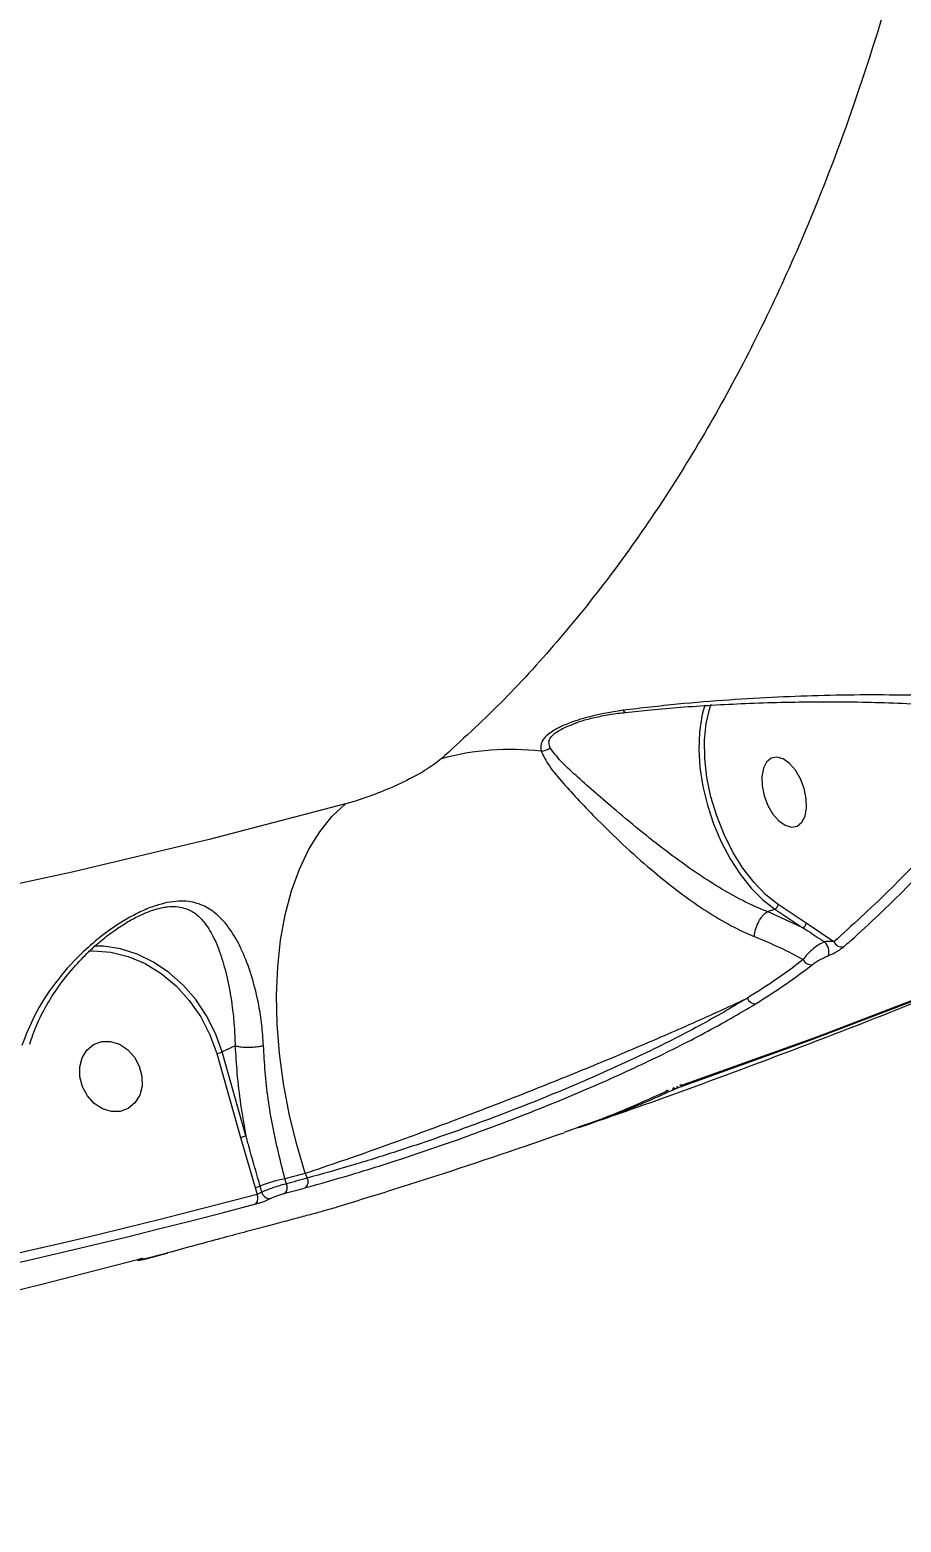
# Model space of a CAD drawing. Header units: millimetres. Extents: x -6328 to 5334, y -5037 to 4112.
# Drawn here: x -2214 to -2106.2, y -435.8 to -251.1 of the extents above; entities that cross this region are included whole.
import ezdxf

# ---------------------------------------------------------------- set-up
doc = ezdxf.new("R2010")
doc.units = ezdxf.units.MM
for name, color, linetype in [('DIKOM_ОБЪЕКТ', 7, 'Continuous'), ('DIKOM_РАЗМЕР_ЗОНА', 7, 'Continuous'), ('DIKOM_РАЗМЕР_ОБЪЕКТА', 7, 'Continuous')]:
    doc.layers.add(name, color=color, linetype=linetype)
doc.styles.add('style1', font='arial.ttf', dxfattribs={"width": 0.8})
doc.dimstyles.new('1-50', dxfattribs={"dimtxt": 300, "dimasz": 200, "dimexe": 100, "dimexo": 0, "dimgap": 100, "dimtad": 1, "dimtxsty": 'style1', "dimcen": 200, "dimclrd": 7, "dimclre": 7, "dimclrt": 7, "dimadec": 1, "dimazin": 2, "dimtfac": 1, "dimtmove": 0, "dimatfit": 2, "dimfxl": 0, "dimlwd": 25, "dimlwe": 18, "dimarcsym": 0})

# ---------------------------------------------------------------- blocks, each defined once
blk = doc.blocks.new('*D0')
at = {"layer": 'Defpoints', "color": 0, "transparency": 16777216}
for p in [(-3539.45, 760.32), (3333.52, 448.13), (3333.52, -4437.11)]:
    blk.add_point(p, dxfattribs=at)
at = {"layer": 'DIKOM_РАЗМЕР_ОБЪЕКТА', "color": 7, "lineweight": 18, "transparency": 16777216}
for p, q in [((-3539.45, 760.32), (-3539.45, -4537.11)), ((3333.52, 448.13), (3333.52, -4537.11))]:
    blk.add_line(p, q, dxfattribs=at)
at = {"layer": 'DIKOM_РАЗМЕР_ОБЪЕКТА', "color": 7, "lineweight": 25, "transparency": 16777216}
blk.add_line((-3339.45, -4437.11), (3133.52, -4437.11), dxfattribs=at)
at = {"layer": 'DIKOM_РАЗМЕР_ОБЪЕКТА', "color": 7, "transparency": 16777216}
for points in [[(-3339.45, -4403.77), (-3339.45, -4470.44), (-3539.45, -4437.11)], [(3133.52, -4403.77), (3133.52, -4470.44), (3333.52, -4437.11)]]:
    blk.add_solid(points, dxfattribs=at)
at = {"layer": 'DIKOM_РАЗМЕР_ОБЪЕКТА', "color": 7, "transparency": 16777216, "insert": (-102.96, -4183.94), "char_height": 300, "attachment_point": 5, "style": 'style1'}
blk.add_mtext('6900', dxfattribs=at)
blk = doc.blocks.new('*D1')
at = {"layer": 'Defpoints', "color": 0, "transparency": 16777216}
for p in [(-5040.91, 625.75), (5333.52, 448.13), (5333.52, -4936.78)]:
    blk.add_point(p, dxfattribs=at)
at = {"layer": 'DIKOM_РАЗМЕР_ЗОНА', "color": 7, "lineweight": 18, "transparency": 16777216}
for p, q in [((-5040.91, 625.75), (-5040.91, -5036.78)), ((5333.52, 448.13), (5333.52, -5036.78))]:
    blk.add_line(p, q, dxfattribs=at)
at = {"layer": 'DIKOM_РАЗМЕР_ЗОНА', "color": 7, "lineweight": 25, "transparency": 16777216}
blk.add_line((-4840.91, -4936.78), (5133.52, -4936.78), dxfattribs=at)
at = {"layer": 'DIKOM_РАЗМЕР_ЗОНА', "color": 7, "transparency": 16777216}
for points in [[(-4840.91, -4903.45), (-4840.91, -4970.11), (-5040.91, -4936.78)], [(5133.52, -4903.45), (5133.52, -4970.11), (5333.52, -4936.78)]]:
    blk.add_solid(points, dxfattribs=at)
at = {"layer": 'DIKOM_РАЗМЕР_ЗОНА', "color": 7, "transparency": 16777216, "insert": (-104.69, -4683.61), "char_height": 300, "attachment_point": 5, "style": 'style1'}
blk.add_mtext('10400', dxfattribs=at)
blk = doc.blocks.new('*D2')
at = {"layer": 'Defpoints', "color": 0, "transparency": 16777216}
for p in [(-5303.77, 2121.42), (-1621.11, 2121.42), (560.33, -2395.62)]:
    blk.add_point(p, dxfattribs=at)
at = {"layer": 'DIKOM_РАЗМЕР_ОБЪЕКТА', "color": 7, "lineweight": 18, "transparency": 16777216}
for p, q in [((-1621.11, 2121.42), (-5403.77, 2121.42)), ((560.33, -2395.62), (-5403.77, -2395.62))]:
    blk.add_line(p, q, dxfattribs=at)
at = {"layer": 'DIKOM_РАЗМЕР_ОБЪЕКТА', "color": 7, "lineweight": 25, "transparency": 16777216}
blk.add_line((-5303.77, -2195.62), (-5303.77, 1921.42), dxfattribs=at)
at = {"layer": 'DIKOM_РАЗМЕР_ОБЪЕКТА', "color": 7, "transparency": 16777216}
for points in [[(-5337.11, 1921.42), (-5270.44, 1921.42), (-5303.77, 2121.42)], [(-5337.11, -2195.62), (-5270.44, -2195.62), (-5303.77, -2395.62)]]:
    blk.add_solid(points, dxfattribs=at)
at = {"layer": 'DIKOM_РАЗМЕР_ОБЪЕКТА', "color": 7, "transparency": 16777216, "insert": (-5556.94, -137.1), "char_height": 300, "attachment_point": 5, "rotation": 90, "style": 'style1'}
blk.add_mtext('4500', dxfattribs=at)
blk = doc.blocks.new('*D3')
at = {"layer": 'Defpoints', "color": 0, "transparency": 16777216}
for p in [(-1814.92, 4111.71), (-5877.98, -3895.62), (33.33, -3895.62)]:
    blk.add_point(p, dxfattribs=at)
at = {"layer": 'DIKOM_РАЗМЕР_ЗОНА', "color": 7, "lineweight": 18, "transparency": 16777216}
for p, q in [((-1814.92, 4111.71), (-5977.98, 4111.71)), ((33.33, -3895.62), (-5977.98, -3895.62))]:
    blk.add_line(p, q, dxfattribs=at)
at = {"layer": 'DIKOM_РАЗМЕР_ЗОНА', "color": 7, "lineweight": 25, "transparency": 16777216}
blk.add_line((-5877.98, 3911.71), (-5877.98, -3695.62), dxfattribs=at)
at = {"layer": 'DIKOM_РАЗМЕР_ЗОНА', "color": 7, "transparency": 16777216}
for points in [[(-5911.31, 3911.71), (-5844.65, 3911.71), (-5877.98, 4111.71)], [(-5911.31, -3695.62), (-5844.65, -3695.62), (-5877.98, -3895.62)]]:
    blk.add_solid(points, dxfattribs=at)
at = {"layer": 'DIKOM_РАЗМЕР_ЗОНА', "color": 7, "transparency": 16777216, "insert": (-6131.15, 108.05), "char_height": 300, "attachment_point": 5, "rotation": 90, "style": 'style1'}
blk.add_mtext('8000', dxfattribs=at)

msp = doc.modelspace()

# ---------------------------------------------------------------- linework, layer by layer
at = {"layer": 'DIKOM_ОБЪЕКТ', "color": 7, "linetype": 'Continuous', "lineweight": 15}
for p, q in [((-2130.46, -334.692), (-2130.751, -335.701)), ((-2146.593, -336.986), (-2146.334, -336.884)), ((-2122.729, -360.245), (-2121.81, -359.927)), ((-2121.81, -359.927), (-2118.336, -362.236)), ((-2121.395, -359.356), (-2121.713, -359.134)), ((-2117.921, -361.664), (-2121.395, -359.356)), ((-2122.729, -360.245), (-2122.731, -360.246)), ((-2118.336, -362.236), (-2122.729, -360.245)), ((-2114.484, -363.979), (-2117.921, -361.664)), ((-2190.882, -377.805), (-2187.93, -388.178)), ((-2188.612, -376.843), (-2190.22, -377.601)), ((-2187.268, -387.973), (-2190.22, -377.601)), ((-2134.378, -382.083), (-2134.346, -382.07)), ((-2134.273, -382.04), (-2134.346, -382.07)), ((-2133.031, -381.65), (-2133.062, -381.662)), ((-2135.354, -382.546), (-2135.287, -382.518)), ((-2187.93, -388.178), (-2186.125, -394.393)), ((-2182.261, -393.923), (-2182.441, -393.291)), ((-2179.918, -392.61), (-2179.682, -393.226)), ((-2186.125, -394.393), (-2185.882, -395.244)), ((-2185.299, -394.953), (-2185.511, -394.209)), ((-2199.606, -403.19), (-2197.025, -402.493)), ((-2197.024, -402.493), (-2196.995, -402.483)), ((-2199.606, -403.19), (-2199.576, -403.18))]:
    msp.add_line(p, q, dxfattribs=at)
at = {"layer": 'DIKOM_ОБЪЕКТ', "color": 7, "linetype": 'Continuous', "lineweight": 15, "flags": 128}
for points in [[(-2130.751, -335.701), (-2130.837, -336.074), (-2131.136, -338.044), (-2131.215, -340.177), (-2131.074, -342.428), (-2130.715, -344.747), (-2130.146, -347.085), (-2129.38, -349.391), (-2128.433, -351.614), (-2127.325, -353.707), (-2126.08, -355.624), (-2124.727, -357.323), (-2123.293, -358.768), (-2121.81, -359.927)], [(-2121.713, -359.134), (-2122.911, -358.161), (-2124.373, -356.659), (-2125.744, -354.886), (-2126.992, -352.886), (-2128.087, -350.707), (-2129.002, -348.4), (-2129.715, -346.023), (-2130.209, -343.632), (-2130.472, -341.285), (-2130.497, -339.039), (-2130.284, -336.948), (-2129.838, -335.063), (-2129.671, -334.573)], [(-2119.034, -349.656), (-2118.461, -349.185), (-2118.065, -348.413), (-2117.878, -347.401), (-2117.915, -346.232), (-2118.173, -345), (-2118.631, -343.806), (-2119.251, -342.745), (-2119.985, -341.904), (-2120.772, -341.352), (-2121.548, -341.132), (-2122.251, -341.263), (-2122.823, -341.733), (-2123.219, -342.506), (-2123.406, -343.518), (-2123.369, -344.687), (-2123.111, -345.919), (-2122.654, -347.113), (-2122.033, -348.174), (-2121.299, -349.014), (-2120.513, -349.567), (-2119.736, -349.787), (-2119.034, -349.656)], [(-2174.949, -346.928), (-2191.811, -351.321), (-2208.785, -355.361), (-2225.864, -359.045), (-2243.043, -362.373), (-2260.317, -365.344), (-2277.68, -367.957), (-2295.127, -370.211), (-2312.652, -372.105), (-2330.249, -373.638), (-2347.913, -374.811), (-2365.639, -375.623)], [(-2179.918, -392.61), (-2181.019, -388.956), (-2181.927, -385.248), (-2182.632, -381.521), (-2183.13, -377.809), (-2183.414, -374.146), (-2183.484, -370.564), (-2183.337, -367.096), (-2182.976, -363.775), (-2182.403, -360.63), (-2181.624, -357.691), (-2180.647, -354.983), (-2179.479, -352.532), (-2178.131, -350.359), (-2176.617, -348.486), (-2174.949, -346.928)], [(-2048.689, -347.155), (-2051.966, -348.7), (-2067.888, -355.962), (-2083.96, -362.89), (-2100.178, -369.482), (-2116.537, -375.735), (-2133.031, -381.65)], [(-2134.041, -382.123), (-2117.546, -376.209), (-2101.187, -369.955), (-2084.969, -363.363), (-2068.897, -356.435), (-2052.976, -349.173), (-2052.449, -348.926)], [(-2206.808, -365.135), (-2206.127, -365.105), (-2203.984, -365.261), (-2201.841, -365.788), (-2199.75, -366.675), (-2197.761, -367.898), (-2195.922, -369.43), (-2194.278, -371.233), (-2192.869, -373.263), (-2191.727, -375.472), (-2190.882, -377.805)], [(-2190.22, -377.601), (-2191.038, -375.318), (-2192.131, -373.148), (-2193.476, -371.138), (-2195.043, -369.332), (-2196.798, -367.769), (-2198.704, -366.482), (-2200.719, -365.5), (-2202.799, -364.844), (-2204.899, -364.529), (-2206.049, -364.503)], [(-2200.138, -380.589), (-2200.124, -381.823), (-2200.422, -382.962), (-2201.008, -383.913), (-2201.835, -384.599), (-2202.836, -384.966), (-2203.929, -384.982), (-2205.027, -384.647), (-2206.04, -383.989), (-2206.886, -383.059), (-2207.497, -381.934), (-2207.822, -380.705), (-2207.837, -379.471), (-2207.539, -378.333), (-2206.953, -377.382), (-2206.125, -376.695), (-2205.125, -376.329), (-2204.031, -376.312), (-2202.933, -376.647), (-2201.92, -377.306), (-2201.074, -378.235), (-2200.464, -379.36), (-2200.138, -380.589)], [(-2182.441, -393.291), (-2182.125, -393.207), (-2181.81, -393.122), (-2181.494, -393.037), (-2181.179, -392.952), (-2180.864, -392.866), (-2180.549, -392.781), (-2180.233, -392.695), (-2179.918, -392.61)], [(-2179.682, -393.226), (-2180.004, -393.314), (-2180.327, -393.401), (-2180.649, -393.488), (-2180.971, -393.576), (-2181.294, -393.663), (-2181.616, -393.75), (-2181.938, -393.836), (-2182.261, -393.923)], [(-2182.433, -395.097), (-2182.11, -395.01), (-2181.788, -394.923), (-2181.465, -394.836), (-2181.142, -394.749), (-2180.82, -394.662), (-2180.497, -394.574), (-2180.175, -394.487), (-2179.852, -394.399)], [(-2218.239, -404.294), (-2214.196, -403.377), (-2210.159, -402.441), (-2206.127, -401.486), (-2202.102, -400.511), (-2198.082, -399.517), (-2194.068, -398.504), (-2190.061, -397.472), (-2186.06, -396.42)], [(-2185.882, -395.244), (-2189.88, -396.295), (-2193.884, -397.326), (-2197.895, -398.339), (-2201.911, -399.332), (-2205.933, -400.306), (-2209.962, -401.26), (-2213.996, -402.196), (-2218.035, -403.112)], [(-2196.995, -402.483), (-2197.318, -402.571), (-2197.64, -402.658), (-2197.963, -402.745), (-2198.285, -402.833), (-2198.608, -402.92), (-2198.93, -403.007), (-2199.253, -403.094), (-2199.576, -403.18)], [(-2200.681, -403.315), (-2204.683, -404.367), (-2208.69, -405.399), (-2212.704, -406.412), (-2216.723, -407.406), (-2220.749, -408.381), (-2224.781, -409.336), (-2228.818, -410.272), (-2232.861, -411.189)], [(-2200.487, -403.272), (-2200.31, -403.28), (-2200.128, -403.25)]]:
    msp.add_lwpolyline(points, dxfattribs=at)
at = {"layer": 'DIKOM_ОБЪЕКТ', "color": 7, "linetype": 'Continuous', "lineweight": 15}
for centre, radius, start, end in [((-2154.502, -372.313), 32.138, 83.24595, 105.5114), ((-2151.08, -337.705), 2.717, 277.54724, 302.72851), ((-2122.065, -359.305), 0.672, 292.30987, 355.71165), ((-2118.591, -361.614), 0.672, 292.3099, 355.71091), ((-2116.835, -365.238), 1.722, 344.70938, 46.80345), ((-2113.509, -363.555), 1.064, 203.50333, 282.82893), ((-2117.321, -365.753), 1.058, 204.12231, 280.17731), ((-2124.193, -370.586), 1.074, 199.59997, 269.37521), ((-2191.604, -374.295), 3.584, 281.62797, 292.71637), ((-2134.28, -381.406), 0.756, 252.392, 288.48165), ((-2134.704, -381.138), 1, 289.01343, 295.49095), ((-2134.282, -381.709), 0.479, 300.19642, 347.12111), ((-2133.39, -380.717), 1, 258.18945, 289.12707), ((-2133.272, -380.931), 0.758, 252.37004, 288.46758), ((-2135.545, -382.182), 0.411, 297.69993, 335.16908), ((-2135.71, -381.612), 1, 295.00114, 317.72874), ((-2188.652, -384.667), 3.584, 281.62776, 292.71669), ((-2178.414, -412.361), 19.49, 101.924, 111.35423), ((-2180.609, -393.691), 1.037, 316.87973, 26.60888), ((-2186.93, -390.579), 3.898, 281.924, 291.35423), ((-2184.3, -394.741), 1.022, 191.9902, 273.02944), ((-2183.191, -394.386), 1.039, 316.84441, 26.4484), ((-2186.811, -395.705), 1.037, 316.43782, 26.41706)]:
    msp.add_arc(centre, radius, start, end, dxfattribs=at)
for points, knots in [([(-2200.831, 207.478), (-2197.594, 202.504), (-2191.119, 192.554), (-2181.796, 176.954), (-2172.783, 160.878), (-2164.085, 144.221), (-2155.764, 127.095), (-2147.816, 109.456), (-2140.314, 91.441), (-2133.724, 74.237), (-2127.989, 58.014), (-2123.003, 42.789), (-2118.37, 27.432), (-2114.084, 11.907), (-2110.174, -3.712), (-2106.64, -19.447), (-2103.509, -35.206), (-2100.874, -50.478), (-2098.707, -65.192), (-2096.842, -80.338), (-2095.308, -96.348), (-2094.211, -113.145), (-2093.601, -131.015), (-2093.643, -149.833), (-2094.411, -167.248), (-2095.61, -182.098), (-2097.094, -195.419), (-2099.128, -209.258), (-2101.807, -223.497), (-2105.253, -238.339), (-2109.612, -253.592), (-2114.587, -267.775), (-2119.671, -280.041), (-2124.681, -290.581), (-2130.109, -300.579), (-2135.936, -309.987), (-2142.153, -318.802), (-2148.75, -326.978), (-2155.7, -334.579), (-2160.628, -339.088), (-2163.097, -341.346)], [0, 0, 0, 0, 0.0277428, 0.0554856, 0.0835918, 0.1116979, 0.1402848, 0.1688716, 0.1978427, 0.2268138, 0.2503664, 0.2739191, 0.2976931, 0.3214671, 0.3455316, 0.3695961, 0.393891, 0.4181859, 0.4402547, 0.4623235, 0.4890861, 0.5158638, 0.5426264, 0.5757713, 0.6089163, 0.6309326, 0.652949, 0.6796477, 0.7063614, 0.7330602, 0.7661254, 0.7991906, 0.8241634, 0.8492229, 0.8742824, 0.8994293, 0.9244842, 0.9496267, 0.9747692, 1, 1, 1, 1]), ([(-2089.66, -334.433), (-2091.096, -334.283), (-2094.036, -333.977), (-2098.901, -333.669), (-2104.155, -333.473), (-2109.751, -333.41), (-2115.521, -333.483), (-2121.421, -333.69), (-2127.47, -334.04), (-2133.835, -334.545), (-2138.324, -335.068), (-2140.581, -335.331)], [0, 0, 0, 0, 0.1079577, 0.221041, 0.3345734, 0.4495257, 0.5649892, 0.6717717, 0.7791328, 0.888928, 1, 1, 1, 1]), ([(-2140.581, -335.331), (-2142.178, -335.596), (-2144.366, -335.958), (-2146.896, -336.769), (-2148.493, -337.42), (-2149.881, -338.24), (-2150.832, -339.29), (-2150.763, -339.992), (-2150.723, -340.398)], [0, 0, 0, 0, 0.3030727, 0.4152375, 0.5295143, 0.6687564, 0.8085424, 1, 1, 1, 1]), ([(-2146.599, -336.969), (-2146.505, -336.93), (-2146.013, -336.728), (-2144.887, -336.4), (-2143.189, -336.005), (-2141.622, -335.729), (-2140.618, -335.637), (-2140.311, -335.608)], [0, 0, 0, 0, 0.0552919, 0.2890665, 0.5546718, 0.8636413, 1, 1, 1, 1]), ([(-2140.581, -335.331), (-2140.571, -335.35), (-2140.499, -335.48), (-2140.398, -335.619), (-2140.326, -335.57), (-2140.305, -335.556)], [0, 0, 0, 0, 0.1037502, 0.7381275, 1, 1, 1, 1]), ([(-2140.301, -335.589), (-2139.253, -335.476), (-2136.946, -335.228), (-2133.367, -334.933), (-2129.461, -334.673), (-2125.306, -334.468), (-2120.959, -334.326), (-2116.505, -334.263), (-2112.049, -334.284), (-2107.61, -334.391), (-2103.203, -334.588), (-2098.868, -334.87), (-2094.725, -335.247), (-2091.459, -335.616), (-2089.689, -335.889), (-2089.118, -335.977)], [0, 0, 0, 0, 0.0513603, 0.1129889, 0.1791266, 0.2507955, 0.3300953, 0.4120113, 0.496919, 0.5846792, 0.6750614, 0.7686382, 0.8631651, 0.9558336, 1, 1, 1, 1]), ([(-2149.61, -339.991), (-2149.727, -339.659), (-2149.927, -339.094), (-2149.127, -338.173), (-2147.921, -337.48), (-2146.973, -337.127), (-2146.593, -336.986)], [0, 0, 0, 0, 0.346007, 0.5900857, 0.835686, 1, 1, 1, 1]), ([(-2089.376, -336.132), (-2091.307, -338.72), (-2095.171, -343.901), (-2101.332, -351.073), (-2107.736, -357.843), (-2112.234, -361.933), (-2114.484, -363.979)], [0, 0, 0, 0, 0.2491442, 0.4986282, 0.7491414, 1, 1, 1, 1]), ([(-2113.273, -364.592), (-2112.981, -364.334), (-2111.521, -363.046), (-2107.776, -359.596), (-2102.181, -353.951), (-2095.17, -346.065), (-2090.632, -340.036), (-2088.104, -336.678)], [0, 0, 0, 0, 0.0321659, 0.1608352, 0.4182088, 0.675957, 1, 1, 1, 1]), ([(-2163.097, -341.346), (-2163.638, -341.766), (-2164.729, -342.612), (-2167.32, -344.027), (-2170.224, -345.337), (-2172.878, -346.327), (-2174.357, -346.756), (-2174.949, -346.928)], [0, 0, 0, 0, 0.2099072, 0.4228947, 0.6382645, 0.8553539, 1, 1, 1, 1]), ([(-2150.723, -340.398), (-2150.436, -340.988), (-2149.853, -342.189), (-2148.108, -344.25), (-2146.056, -346.52), (-2143.613, -349.044), (-2140.636, -351.939), (-2137.438, -354.802), (-2134.283, -357.361), (-2131.357, -359.497), (-2128.321, -361.418), (-2125.971, -362.646), (-2124.655, -363.196), (-2124.336, -363.329)], [0, 0, 0, 0, 0.1053254, 0.2145479, 0.3102874, 0.408061, 0.5195918, 0.635277, 0.7180663, 0.8031636, 0.8862433, 0.9724049, 1, 1, 1, 1]), ([(-2122.731, -360.246), (-2122.732, -360.246), (-2123.033, -360.131), (-2124.266, -359.634), (-2126.525, -358.539), (-2129.451, -356.826), (-2132.352, -354.895), (-2135.445, -352.635), (-2138.688, -350.072), (-2141.727, -347.525), (-2144.32, -345.283), (-2146.499, -343.334), (-2148.454, -341.553), (-2149.222, -340.516), (-2149.61, -339.991)], [0, 0, 0, 0, 0.0000129, 0.0265076, 0.1075882, 0.1917931, 0.2740841, 0.3586575, 0.4713062, 0.5879785, 0.6854056, 0.7846708, 0.8908725, 1, 1, 1, 1]), ([(-2146.067, -386.965), (-2143.402, -386.04), (-2135.229, -383.202), (-2121.644, -378.193), (-2105.336, -371.888), (-2089.166, -365.256), (-2077.538, -360.328), (-2071.341, -357.522), (-2070.45, -357.119)], [0, 0, 0, 0, 0.1040437, 0.3190915, 0.5340869, 0.7490227, 0.9639104, 1, 1, 1, 1]), ([(-2185.097, -376.83), (-2185.156, -375.967), (-2185.276, -374.222), (-2185.731, -371.368), (-2186.466, -368.347), (-2187.543, -365.391), (-2188.857, -362.873), (-2190.31, -361.011), (-2191.934, -359.729), (-2193.778, -358.976), (-2195.793, -358.884), (-2197.732, -359.27), (-2199.323, -359.804), (-2201, -360.573), (-2203.021, -361.725), (-2205.31, -363.344), (-2208.117, -365.802), (-2210.966, -369.019), (-2213.465, -372.825), (-2214.516, -375.559), (-2214.992, -376.795)], [0, 0, 0, 0, 0.0446305, 0.0901844, 0.1578887, 0.2276906, 0.2976102, 0.3691165, 0.424259, 0.4808154, 0.5408157, 0.5708599, 0.6019605, 0.6340833, 0.6670382, 0.7192629, 0.7727753, 0.8517178, 0.932987, 1, 1, 1, 1]), ([(-2200.287, -360.687), (-2200.062, -360.578), (-2199.11, -360.114), (-2197.974, -359.799), (-2196.351, -359.553), (-2194.864, -359.695), (-2193.421, -360.474), (-2192.2, -361.745), (-2191.139, -363.575), (-2190.221, -365.979), (-2189.476, -368.813), (-2188.984, -371.653), (-2188.702, -374.377), (-2188.623, -376.005), (-2188.609, -376.842), (-2188.609, -376.842)], [0, 0, 0, 0, 0.0221977, 0.0940241, 0.1142058, 0.2062878, 0.294598, 0.3859006, 0.5021924, 0.6208335, 0.7344222, 0.8507746, 0.9247288, 0.9999608, 1, 1, 1, 1]), ([(-2214.007, -376.645), (-2213.892, -376.254), (-2213.532, -375.028), (-2212.611, -373.021), (-2211.256, -370.622), (-2209.591, -368.295), (-2207.757, -366.193), (-2205.9, -364.415), (-2204.157, -362.994), (-2202.545, -361.887), (-2201.26, -361.124), (-2200.535, -360.793), (-2200.29, -360.681)], [0, 0, 0, 0, 0.0574948, 0.180437, 0.3086133, 0.4423057, 0.5768746, 0.6924562, 0.7940748, 0.8830445, 0.960483, 1, 1, 1, 1]), ([(-2124.336, -363.329), (-2124.333, -363.29), (-2124.323, -363.134), (-2124.263, -362.715), (-2124.074, -362.047), (-2123.706, -361.284), (-2123.239, -360.631), (-2122.901, -360.374), (-2122.731, -360.246)], [0, 0, 0, 0, 0.0343037, 0.1364982, 0.3523745, 0.5682499, 0.784125, 1, 1, 1, 1]), ([(-2124.336, -363.329), (-2123.269, -363.771), (-2121.127, -364.659), (-2119.236, -365.675), (-2118.286, -366.185)], [0, 0, 0, 0, 0.4978686, 1, 1, 1, 1]), ([(-2118.336, -362.236), (-2118.125, -362.37), (-2117.224, -362.946), (-2116.336, -363.533), (-2115.656, -363.983)], [0, 0, 0, 0, 0.2343149, 1, 1, 1, 1]), ([(-2115.656, -363.983), (-2115.886, -364.096), (-2116.35, -364.327), (-2117.101, -364.868), (-2117.812, -365.52), (-2118.129, -365.964), (-2118.286, -366.185)], [0, 0, 0, 0, 0.2146917, 0.4348049, 0.7188263, 1, 1, 1, 1]), ([(-2114.484, -363.979), (-2114.594, -363.968), (-2114.798, -363.946), (-2115.12, -363.938), (-2115.375, -363.946), (-2115.531, -363.962), (-2115.609, -363.973), (-2115.641, -363.98), (-2115.656, -363.983)], [0, 0, 0, 0, 0.3482418, 0.6491547, 0.8444769, 0.9341967, 0.9695954, 1, 1, 1, 1]), ([(-2115.174, -365.693), (-2115.137, -365.678), (-2114.976, -365.616), (-2114.639, -365.464), (-2114.153, -365.207), (-2113.647, -364.894), (-2113.4, -364.695), (-2113.273, -364.592)], [0, 0, 0, 0, 0.0490732, 0.2179129, 0.4266715, 0.7022436, 1, 1, 1, 1]), ([(-2118.286, -366.185), (-2119.304, -366.959), (-2121.354, -368.519), (-2123.915, -370.134), (-2125.205, -370.947)], [0, 0, 0, 0, 0.4964828, 1, 1, 1, 1]), ([(-2124.205, -371.66), (-2122.905, -370.841), (-2120.287, -369.191), (-2118.19, -367.596), (-2117.134, -366.794)], [0, 0, 0, 0, 0.4964917, 1, 1, 1, 1]), ([(-2117.134, -366.794), (-2116.993, -366.689), (-2116.712, -366.481), (-2116.175, -366.163), (-2115.64, -365.885), (-2115.325, -365.755), (-2115.174, -365.693)], [0, 0, 0, 0, 0.2974636, 0.5890265, 0.8028446, 1, 1, 1, 1]), ([(-2179.918, -392.61), (-2178.447, -392.117), (-2175.486, -391.126), (-2169.934, -389.18), (-2164.502, -387.202), (-2159.349, -385.261), (-2154.134, -383.257), (-2148.895, -381.18), (-2143.762, -379.082), (-2139.97, -377.5), (-2136.309, -375.938), (-2132.782, -374.4), (-2129.379, -372.879), (-2126.877, -371.731), (-2125.525, -371.097), (-2125.205, -370.947)], [0, 0, 0, 0, 0.0869112, 0.1748861, 0.3057204, 0.3728218, 0.4404087, 0.5725022, 0.6402835, 0.708565, 0.774872, 0.8416469, 0.9098981, 0.9786596, 1, 1, 1, 1]), ([(-2125.205, -370.947), (-2127.14, -372.094), (-2130.067, -373.83), (-2134.527, -376.146), (-2139.179, -378.437), (-2144.125, -380.677), (-2149.225, -382.824), (-2154.394, -384.897), (-2159.618, -386.851), (-2164.768, -388.65), (-2169.277, -390.149), (-2174.354, -391.739), (-2177.896, -392.728), (-2179.682, -393.226)], [0, 0, 0, 0, 0.130741, 0.1978155, 0.2653844, 0.3961147, 0.4632011, 0.5307838, 0.6611978, 0.7281017, 0.7954933, 0.8968894, 1, 1, 1, 1]), ([(-2179.852, -394.399), (-2178.061, -393.897), (-2174.447, -392.885), (-2169.311, -391.272), (-2164.75, -389.753), (-2160.83, -388.384), (-2156.83, -386.923), (-2152.83, -385.393), (-2148.881, -383.811), (-2144.991, -382.179), (-2141.137, -380.481), (-2137.407, -378.751), (-2133.843, -377.006), (-2130.455, -375.248), (-2127.202, -373.46), (-2125.206, -372.262), (-2124.205, -371.66)], [0, 0, 0, 0, 0.1013046, 0.2043245, 0.2693234, 0.3347703, 0.4016321, 0.4689837, 0.5341683, 0.5998078, 0.6668825, 0.7344532, 0.7996653, 0.8653309, 0.9324208, 1, 1, 1, 1]), ([(-2188.609, -376.842), (-2188.61, -376.842), (-2188.611, -376.842), (-2188.612, -376.843), (-2188.612, -376.843)], [0, 0, 0, 0, 0.8025649, 1, 1, 1, 1]), ([(-2188.612, -376.843), (-2188.545, -377.982), (-2188.402, -380.387), (-2187.963, -384.116), (-2187.501, -386.684), (-2187.268, -387.973)], [0, 0, 0, 0, 0.3093528, 0.6532138, 1, 1, 1, 1]), ([(-2188.609, -376.842), (-2188.426, -376.886), (-2188.059, -376.974), (-2187.278, -377.028), (-2186.432, -377.015), (-2185.723, -376.945), (-2185.296, -376.873), (-2185.134, -376.838), (-2185.097, -376.83)], [0, 0, 0, 0, 0.2123422, 0.4246843, 0.6370268, 0.84937, 0.965475, 1, 1, 1, 1]), ([(-2182.441, -393.291), (-2182.985, -391.142), (-2184.088, -386.779), (-2184.845, -381.205), (-2185.035, -377.905), (-2185.097, -376.83)], [0, 0, 0, 0, 0.3958736, 0.80322, 1, 1, 1, 1]), ([(-2146.101, -386.869), (-2144.407, -386.312), (-2140.303, -384.964), (-2136.358, -383.174), (-2134.041, -382.123)], [0, 0, 0, 0, 0.4127734, 1, 1, 1, 1]), ([(-2135.354, -382.546), (-2137.673, -383.59), (-2141.788, -385.443), (-2146.035, -386.931), (-2147.889, -387.58)], [0, 0, 0, 0, 0.5635792, 1, 1, 1, 1]), ([(-2175.869, -396.741), (-2173.648, -396.06), (-2165.846, -393.668), (-2156.529, -390.582), (-2149.447, -388.14), (-2147.882, -387.6)], [0, 0, 0, 0, 0.2365988, 0.8312925, 1, 1, 1, 1]), ([(-2185.511, -394.209), (-2185.601, -393.89), (-2186.055, -392.296), (-2186.654, -390.221), (-2187.136, -388.456), (-2187.268, -387.973)], [0, 0, 0, 0, 0.1536563, 0.7683028, 1, 1, 1, 1]), ([(-2185.299, -394.953), (-2185.336, -394.977), (-2185.411, -395.023), (-2185.561, -395.102), (-2185.716, -395.176), (-2185.824, -395.222), (-2185.875, -395.241), (-2185.882, -395.244)], [0, 0, 0, 0, 0.2402545, 0.481153, 0.7222791, 0.9628586, 1, 1, 1, 1]), ([(-2182.261, -393.923), (-2182.296, -393.932), (-2182.562, -393.998), (-2183.121, -394.153), (-2183.933, -394.415), (-2184.711, -394.697), (-2185.103, -394.868), (-2185.299, -394.953)], [0, 0, 0, 0, 0.0372364, 0.2781056, 0.5188615, 0.7593902, 1, 1, 1, 1]), ([(-2184.246, -395.761), (-2184.129, -395.707), (-2183.895, -395.598), (-2183.431, -395.416), (-2182.947, -395.247), (-2182.613, -395.146), (-2182.454, -395.103), (-2182.433, -395.097)], [0, 0, 0, 0, 0.2407363, 0.4813566, 0.7220917, 0.9627992, 1, 1, 1, 1]), ([(-2175.858, -396.774), (-2175.965, -396.808), (-2176.307, -396.917), (-2177.252, -397.183), (-2178.664, -397.569), (-2180.413, -398.037), (-2182.493, -398.59), (-2184.871, -399.222), (-2187.509, -399.925), (-2190.396, -400.698), (-2193.544, -401.546), (-2195.842, -402.17), (-2196.995, -402.483)], [0, 0, 0, 0, 0.0481012, 0.1552817, 0.2590073, 0.3634611, 0.4702098, 0.5777502, 0.6814393, 0.7858502, 0.8925335, 1, 1, 1, 1]), ([(-2186.06, -396.42), (-2186.038, -396.414), (-2185.88, -396.372), (-2185.546, -396.271), (-2185.061, -396.104), (-2184.596, -395.924), (-2184.363, -395.815), (-2184.246, -395.761)], [0, 0, 0, 0, 0.0372318, 0.2778758, 0.5185808, 0.7592337, 1, 1, 1, 1]), ([(-2200.72, -403.328), (-2200.695, -403.321), (-2200.552, -403.282), (-2200.391, -403.244), (-2200.266, -403.219), (-2200.259, -403.218), (-2200.256, -403.217)], [0, 0, 0, 0, 0.0944056, 0.5548361, 0.8461884, 1, 1, 1, 1]), ([(-2200.696, -403.347), (-2200.665, -403.353), (-2200.582, -403.37), (-2200.462, -403.367), (-2200.333, -403.357), (-2200.117, -403.32), (-2199.858, -403.259), (-2199.578, -403.182), (-2199.529, -403.169)], [0, 0, 0, 0, 0.0597615, 0.1588025, 0.2554203, 0.415138, 0.8972657, 1, 1, 1, 1]), ([(-2200.128, -403.25), (-2200.118, -403.246), (-2200.049, -403.215), (-2199.987, -403.177), (-2200.067, -403.172), (-2200.297, -403.216), (-2200.553, -403.282), (-2200.681, -403.315)], [0, 0, 0, 0, 0.0372896, 0.2782363, 0.5190458, 0.7595575, 1, 1, 1, 1]), ([(-2199.576, -403.18), (-2199.704, -403.214), (-2199.96, -403.28), (-2200.189, -403.326), (-2200.268, -403.324), (-2200.207, -403.285), (-2200.137, -403.254), (-2200.128, -403.25)], [0, 0, 0, 0, 0.2404748, 0.4810174, 0.7218885, 0.9628789, 1, 1, 1, 1])]:
    msp.add_open_spline(points, degree=3, knots=knots, dxfattribs=at)

# ---------------------------------------------------------------- dimensions: what is measured, and where the dimension line sits
at = {"layer": 'DIKOM_РАЗМЕР_ЗОНА'}
dim = msp.add_linear_dim(base=(-5877.98, -3895.616), p1=(-1814.925, 4111.709), p2=(33.33, -3895.616), angle=90, text='8000', dimstyle='1-50', dxfattribs=at)
dim.commit()
dim.dimension.update_dxf_attribs({"geometry": '*D3', "text_midpoint": (-5877.98, 108.046), "dimtype": 160})
dim = msp.add_linear_dim(base=(5333.521, -4936.782), p1=(-5040.908, 625.746), p2=(5333.521, 448.128), text='10400', dimstyle='1-50', dxfattribs=at)
dim.commit()
dim.dimension.update_dxf_attribs({"geometry": '*D1', "text_midpoint": (-104.69, -4936.782), "dimtype": 160})
at = {"layer": 'DIKOM_РАЗМЕР_ОБЪЕКТА'}
dim = msp.add_linear_dim(base=(-5303.773, 2121.419), p1=(560.33, -2395.616), p2=(-1621.109, 2121.419), angle=90, text='4500', dimstyle='1-50', dxfattribs=at)
dim.commit()
dim.dimension.update_dxf_attribs({"geometry": '*D2', "text_midpoint": (-5303.773, -137.099), "dimtype": 160})
dim = msp.add_linear_dim(base=(3333.521, -4437.108), p1=(-3539.449, 760.323), p2=(3333.521, 448.128), text='6900', dimstyle='1-50', dxfattribs=at)
dim.commit()
dim.dimension.update_dxf_attribs({"geometry": '*D0', "text_midpoint": (-102.964, -4437.108), "dimtype": 160})

doc.saveas('drawing.dxf')
